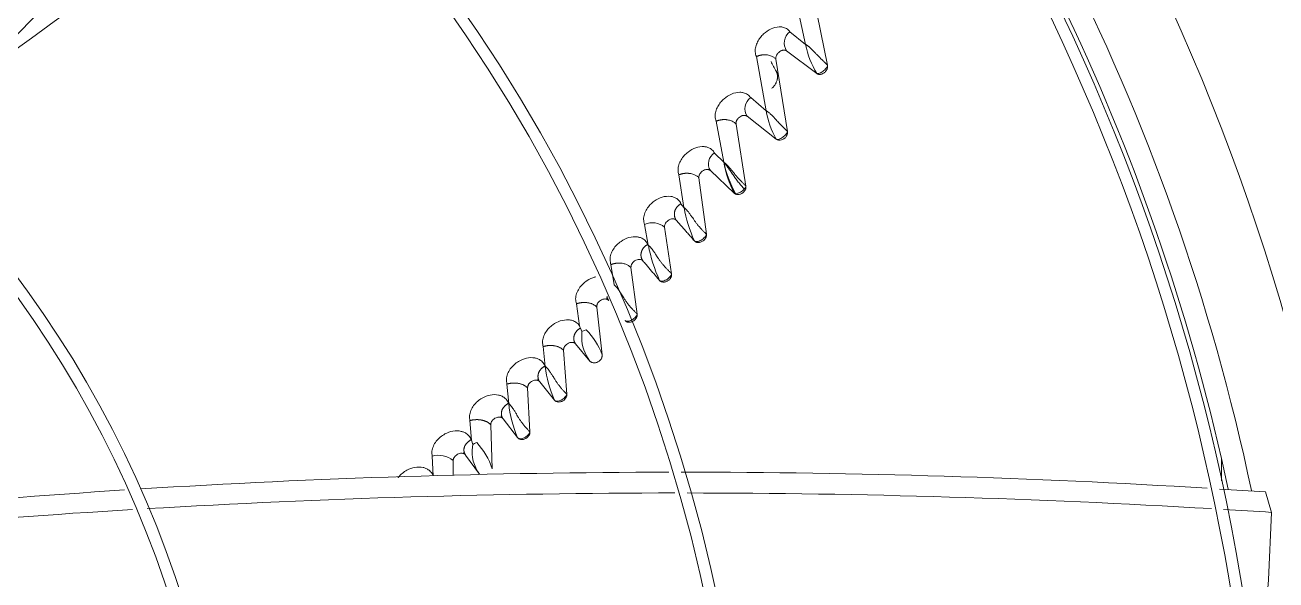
# Model space of a CAD drawing. Header units: millimetres. Extents: x 113490 to 142599, y -20467 to 115.
# Drawn here: x 123150.5 to 123416.3, y -10212.8 to -10094.8 of the extents above; entities that cross this region are included whole.
import ezdxf

# ---------------------------------------------------------------- set-up
doc = ezdxf.new("R2010")
doc.units = ezdxf.units.MM
doc.layers.add('DV3_0', color=7, linetype='Continuous')

msp = doc.modelspace()

# ---------------------------------------------------------------- linework, layer by layer
at = {"layer": 'DV3_0', "color": 7, "linetype": 'Continuous', "lineweight": 15}
for p, q in [((123124.94, -10120.95), (123277.66, -9966.08)), ((123313.68, -10086.76), (123316.32, -10098.95)), ((123317.69, -10087.13), (123320.98, -10103.37)), ((123316.32, -10098.95), (123312.96, -10096.25)), ((123318.68, -10105.1), (123312.29, -10100.32)), ((123305.86, -10101.51), (123307.93, -10113.02)), ((123310.02, -10102.05), (123312.46, -10117.45)), ((123307.93, -10113.02), (123304.65, -10110.24)), ((123310.08, -10119.05), (123303.89, -10114.2)), ((123297.34, -10115.26), (123298.92, -10123.99)), ((123301.54, -10115.85), (123303.63, -10129.04)), ((123298.92, -10123.99), (123296.98, -10122.01)), ((123289.41, -10126.64), (123290.48, -10133.6)), ((123293.65, -10127.28), (123295.24, -10139.27)), ((123301.16, -10130.55), (123296.1, -10125.76)), ((123290.48, -10133.6), (123289.82, -10132.79)), ((123282.12, -10137.18), (123282.9, -10141.63)), ((123286.34, -10137.79), (123287.84, -10147.68)), ((123282.9, -10141.63), (123282.76, -10141.44)), ((123274.97, -10145.72), (123275.65, -10150.06)), ((123279.22, -10146.37), (123280.53, -10156.23)), ((123267.63, -10154.07), (123268.3, -10158.75)), ((123271.94, -10154.75), (123273.09, -10164.89)), ((123268.79, -10159.97), (123268.46, -10159.22)), ((123268.74, -10161.21), (123268.79, -10159.97)), ((123268.79, -10159.97), (123269.24, -10159.75)), ((123269.24, -10159.75), (123269.71, -10159.58)), ((123260.55, -10163.16), (123261, -10167.35)), ((123264.89, -10163.92), (123265.57, -10173.27)), ((123270.5, -10166.23), (123267.46, -10162.59)), ((123261, -10167.35), (123260.95, -10167.28)), ((123252.85, -10171.12), (123253.23, -10175.25)), ((123257.25, -10171.93), (123257.74, -10181.28)), ((123262.96, -10174.54), (123259.84, -10170.65)), ((123253.23, -10175.25), (123253.2, -10175.21)), ((123245, -10178.88), (123245.3, -10183.01)), ((123249.43, -10179.75), (123249.73, -10189.1)), ((123255.1, -10182.49), (123252.05, -10178.53)), ((123245.3, -10183.01), (123245.27, -10182.97)), ((123245.64, -10183.94), (123245.3, -10183.01)), ((123245.56, -10184.44), (123245.64, -10183.94)), ((123245.64, -10183.94), (123245.99, -10183.75)), ((123245.99, -10183.75), (123246.26, -10183.62)), ((123246.26, -10183.62), (123246.44, -10183.55)), ((123236.98, -10186.44), (123237.21, -10190.61)), ((123241.43, -10187.38), (123241.46, -10190.48)), ((123247.05, -10190.26), (123244.08, -10186.21)), ((123404.73, -10191.66), (123404.73, -10187.08)), ((123415.3, -10198.38), (123414.05, -10194.05)), ((123414.65, -10212.75), (123415.3, -10198.38))]:
    msp.add_line(p, q, dxfattribs=at)
for centre, radius, start, end in [((122959.24, -10288.99), 551.5, 15.4775, 74.5225), ((122959.24, -10288.99), 453.5, 315.9918, 45.5613), ((122959.24, -10288.99), 456, 316.0129, 45.5635), ((122959.24, -10288.99), 477.5, 316.9802, 43.0198), ((122959.24, -10288.99), 457, 12.0648, 38.7918), ((122959.24, -10288.99), 343.5, 315.6512, 45.622), ((122959.24, -10288.99), 346, 316.5062, 45.3204), ((123668.25, -10800.46), 872.22, 121.56134, 127.88902), ((123314.79, -10098.63), 3.01, 127.446, 214.0679), ((123336.09, -10094.9), 20.18, 191.5575, 210.3468), ((122934.06, -10304.42), 425.8, 27.9832, 28.2987), ((123306.3, -10112.61), 2.88, 124.7166, 213.5116), ((123326.38, -10109.84), 18.72, 189.7816, 209.4698), ((122959.24, -10288.99), 233.5, 316.4663, 45.8392), ((122959.24, -10288.99), 236, 317.0271, 45.7088), ((123298.3, -10124.29), 2.64, 120.02, 213.6405), ((123323.08, -10119.4), 24.59, 190.7346, 206.9553), ((123326.86, -10117.33), 28.72, 193.3894, 207.6128), ((123318.96, -10128.62), 28.9, 189.9095, 204.6566), ((123283.76, -10140.76), 3.94, 48.9972, 114.5532), ((123315.79, -10135.27), 33.49, 190.9397, 204.3643), ((123275.09, -10152.78), 0.996, 164.4286, 200.7731), ((123262.67, -10160.95), 6.04, 16.651, 21.4082), ((123277.15, -10161.08), 8.41, 180.9081, 217.7819), ((123258.36, -10170.54), 15.77, 20.989, 44.0203), ((123287.09, -10164.11), 26.29, 187.0764, 203.3625), ((123260.33, -10170.09), 0.885, 161.2275, 200.8008), ((123278.82, -10172.51), 25.74, 186.1174, 202.8222), ((123252.5, -10177.97), 0.845, 159.536, 201.092), ((123244.48, -10185.66), 0.795, 157.3992, 201.2102), ((123253.06, -10185.62), 7.59, 171.042, 217.6939), ((123235.13, -10193.99), 15.39, 18.5208, 42.7185), ((123238.33, -10191.08), 4.83, 50.0895, 106.1879), ((123289.61, -12030.74), 1840.9, 90.07296, 93.56963), ((123289.61, -12030.74), 1840.9, 86.5108, 89.99128), ((123289.61, -12030.74), 1840.9, 93.67624, 96.85972), ((123289.61, -12030.74), 1840.9, 86.12402, 86.42814), ((123289.5, -12115.65), 1921.39, 90.02851, 93.37418), ((123289.5, -12115.65), 1921.39, 86.62723, 89.95007), ((123289.5, -12115.65), 1921.39, 93.4677, 96.48783), ((123289.5, -12115.65), 1921.39, 86.24591, 86.54956), ((123821.49, -10232.41), 407.31, 177.2335, 181.1915)]:
    msp.add_arc(centre, radius, start, end, dxfattribs=at)
at = {"layer": 'DV3_0', "color": 7, "linetype": 'Continuous', "lineweight": 20}
for centre, radius, start, end in [((122959.24, -10288.99), 461.75, 11.9044, 42.2304), ((123301.28, -10128.1), 2.55, 272.8508, 322.5113), ((123302.33, -10128.73), 1.35, 316.5606, 346.5087), ((123301.45, -10130.16), 0.49, 233.7476, 265.2283)]:
    msp.add_arc(centre, radius, start, end, dxfattribs=at)
at = {"layer": 'DV3_0', "color": 7, "linetype": 'Continuous', "lineweight": 15}
for points, knots in [([(123312.96, -10096.25), (123312.85, -10096.11), (123312.65, -10095.85), (123312.27, -10095.57), (123311.86, -10095.37), (123311.45, -10095.25), (123311.06, -10095.2), (123310.24, -10095.18), (123308.93, -10095.52), (123307.59, -10096.45), (123306.67, -10097.46), (123306.07, -10098.38), (123305.68, -10099.42), (123305.55, -10100.53), (123305.75, -10101.18), (123305.86, -10101.51)], [0, 0, 0, 0, 0.048624, 0.094156, 0.13685, 0.17668, 0.213406, 0.24691, 0.396876, 0.550422, 0.632436, 0.719781, 0.810754, 0.903952, 1, 1, 1, 1]), ([(123312.29, -10100.32), (123312.27, -10100.3), (123312.22, -10100.27), (123312.14, -10100.23), (123312.06, -10100.2), (123311.94, -10100.16), (123311.77, -10100.14), (123311.55, -10100.15), (123311.31, -10100.21), (123311, -10100.34), (123310.69, -10100.54), (123310.44, -10100.81), (123310.28, -10101.01), (123310.17, -10101.22), (123310.08, -10101.42), (123310.02, -10101.63), (123310, -10101.84), (123310.01, -10101.98), (123310.01, -10102.05)], [0, 0, 0, 0, 0.029381, 0.058602, 0.087885, 0.117452, 0.18253, 0.248896, 0.319951, 0.392261, 0.543681, 0.618373, 0.692652, 0.752848, 0.812262, 0.876397, 0.938375, 1, 1, 1, 1]), ([(123316.32, -10098.95), (123316.36, -10098.97), (123316.45, -10099.01), (123316.58, -10099.09), (123316.72, -10099.18), (123316.86, -10099.29), (123317.02, -10099.41), (123317.18, -10099.55), (123317.35, -10099.7), (123317.55, -10099.9), (123317.79, -10100.13), (123318.07, -10100.42), (123318.33, -10100.7), (123318.59, -10100.98), (123318.85, -10101.24), (123319.12, -10101.52), (123319.38, -10101.78), (123319.65, -10102.04), (123319.91, -10102.29), (123320.16, -10102.53), (123320.39, -10102.75), (123320.61, -10102.97), (123320.81, -10103.17), (123320.92, -10103.3), (123320.98, -10103.37)], [0, 0, 0, 0, 0.023498, 0.048897, 0.076254, 0.105618, 0.137034, 0.170541, 0.206177, 0.243975, 0.303434, 0.363525, 0.424255, 0.478728, 0.533775, 0.589597, 0.64577, 0.699948, 0.752412, 0.80346, 0.853406, 0.902578, 0.951321, 1, 1, 1, 1]), ([(123305.86, -10101.51), (123305.9, -10101.49), (123306, -10101.45), (123306.14, -10101.4), (123306.28, -10101.35), (123306.41, -10101.31), (123306.54, -10101.27), (123306.67, -10101.24), (123306.79, -10101.21), (123306.91, -10101.19), (123307.03, -10101.18), (123307.14, -10101.16), (123307.24, -10101.15), (123307.34, -10101.14), (123307.43, -10101.14), (123307.52, -10101.14), (123307.6, -10101.14), (123307.68, -10101.14), (123307.75, -10101.14), (123307.81, -10101.14), (123307.87, -10101.14), (123307.93, -10101.15), (123308.12, -10101.16), (123308.45, -10101.21), (123308.87, -10101.33), (123309.23, -10101.48), (123309.54, -10101.65), (123309.8, -10101.84), (123309.95, -10101.98), (123310.01, -10102.05)], [0, 0, 0, 0, 0.032244, 0.06322, 0.092989, 0.121598, 0.149081, 0.175465, 0.200767, 0.225002, 0.248177, 0.270297, 0.291365, 0.311381, 0.330344, 0.34825, 0.365097, 0.38088, 0.395595, 0.409237, 0.4218, 0.433281, 0.443674, 0.547844, 0.647183, 0.741916, 0.832156, 0.91808, 1, 1, 1, 1]), ([(123320.98, -10103.37), (123320.98, -10103.4), (123321, -10103.47), (123321.01, -10103.57), (123321.01, -10103.67), (123321, -10103.78), (123320.98, -10103.89), (123320.95, -10104.03), (123320.89, -10104.19), (123320.79, -10104.4), (123320.65, -10104.61), (123320.47, -10104.81), (123320.25, -10104.99), (123319.94, -10105.18), (123319.6, -10105.29), (123319.27, -10105.31), (123319.07, -10105.28), (123318.91, -10105.23), (123318.79, -10105.17), (123318.71, -10105.12), (123318.68, -10105.1)], [0, 0, 0, 0, 0.029941, 0.059776, 0.089719, 0.11998, 0.150766, 0.182271, 0.237743, 0.293712, 0.36616, 0.439193, 0.5137, 0.588322, 0.735295, 0.804201, 0.872533, 0.915894, 0.958168, 1, 1, 1, 1]), ([(123310.08, -10104.63), (123310.1, -10104.68), (123310.14, -10104.76), (123310.2, -10104.9), (123310.25, -10105.03), (123310.29, -10105.17), (123310.32, -10105.3), (123310.34, -10105.43), (123310.35, -10105.56), (123310.36, -10105.69), (123310.36, -10105.81), (123310.36, -10105.93), (123310.35, -10106.04), (123310.34, -10106.15), (123310.32, -10106.25), (123310.29, -10106.43), (123310.22, -10106.67), (123310.11, -10106.98), (123309.96, -10107.28), (123309.78, -10107.57), (123309.58, -10107.83), (123309.37, -10108.07), (123309.21, -10108.22), (123309.14, -10108.29)], [0, 0, 0, 0, 0.040689, 0.080596, 0.119529, 0.157341, 0.193932, 0.22923, 0.263193, 0.295792, 0.327014, 0.356851, 0.385297, 0.412348, 0.437993, 0.462221, 0.541843, 0.621089, 0.699698, 0.777369, 0.853621, 0.927915, 1, 1, 1, 1]), ([(123304.65, -10110.24), (123304.55, -10110.1), (123304.35, -10109.84), (123303.98, -10109.54), (123303.57, -10109.33), (123303.16, -10109.19), (123302.75, -10109.12), (123301.91, -10109.08), (123300.57, -10109.38), (123299.18, -10110.26), (123298.23, -10111.23), (123297.6, -10112.14), (123297.18, -10113.17), (123297.03, -10114.27), (123297.23, -10114.93), (123297.34, -10115.26)], [0, 0, 0, 0, 0.047879, 0.093131, 0.135924, 0.176323, 0.214246, 0.249573, 0.400331, 0.55084, 0.632619, 0.719752, 0.810618, 0.903787, 1, 1, 1, 1]), ([(123303.89, -10114.2), (123303.87, -10114.18), (123303.82, -10114.15), (123303.73, -10114.1), (123303.65, -10114.07), (123303.52, -10114.03), (123303.34, -10114), (123303.11, -10114.01), (123302.87, -10114.06), (123302.55, -10114.18), (123302.24, -10114.38), (123301.98, -10114.64), (123301.82, -10114.84), (123301.7, -10115.03), (123301.62, -10115.23), (123301.55, -10115.43), (123301.52, -10115.65), (123301.54, -10115.78), (123301.54, -10115.85)], [0, 0, 0, 0, 0.030729, 0.061465, 0.092461, 0.123966, 0.190052, 0.257414, 0.329029, 0.401758, 0.552091, 0.624447, 0.696235, 0.754669, 0.81231, 0.876246, 0.93817, 1, 1, 1, 1]), ([(123307.93, -10113.02), (123307.94, -10113.03), (123307.98, -10113.05), (123308.04, -10113.08), (123308.12, -10113.13), (123308.25, -10113.21), (123308.41, -10113.33), (123308.61, -10113.49), (123308.93, -10113.77), (123309.35, -10114.19), (123309.82, -10114.7), (123310.34, -10115.27), (123310.9, -10115.86), (123311.42, -10116.39), (123311.75, -10116.72), (123311.95, -10116.91), (123312.14, -10117.1), (123312.31, -10117.28), (123312.41, -10117.39), (123312.46, -10117.45)], [0, 0, 0, 0, 0.008246, 0.020454, 0.036664, 0.056913, 0.093951, 0.135263, 0.180965, 0.300632, 0.4172, 0.49772, 0.649549, 0.779717, 0.824321, 0.868366, 0.912135, 0.955916, 1, 1, 1, 1]), ([(123297.34, -10115.26), (123297.38, -10115.24), (123297.48, -10115.2), (123297.62, -10115.15), (123297.77, -10115.1), (123297.91, -10115.06), (123298.04, -10115.02), (123298.17, -10115), (123298.29, -10114.97), (123298.41, -10114.95), (123298.53, -10114.94), (123298.64, -10114.92), (123298.74, -10114.91), (123298.84, -10114.91), (123298.93, -10114.9), (123299.01, -10114.9), (123299.09, -10114.9), (123299.16, -10114.9), (123299.23, -10114.91), (123299.29, -10114.91), (123299.35, -10114.91), (123299.4, -10114.92), (123299.44, -10114.92), (123299.63, -10114.94), (123299.96, -10114.99), (123300.39, -10115.11), (123300.75, -10115.26), (123301.06, -10115.44), (123301.33, -10115.64), (123301.47, -10115.78), (123301.54, -10115.85)], [0, 0, 0, 0, 0.032464, 0.063613, 0.093501, 0.122168, 0.149645, 0.175954, 0.20111, 0.225125, 0.248005, 0.269755, 0.290377, 0.309869, 0.328231, 0.34546, 0.361553, 0.376506, 0.390315, 0.402975, 0.414482, 0.424831, 0.434019, 0.442041, 0.547052, 0.646947, 0.741997, 0.832361, 0.918252, 1, 1, 1, 1]), ([(123312.46, -10117.45), (123312.47, -10117.48), (123312.48, -10117.55), (123312.48, -10117.65), (123312.48, -10117.76), (123312.46, -10117.86), (123312.44, -10117.97), (123312.4, -10118.11), (123312.34, -10118.27), (123312.23, -10118.46), (123312.08, -10118.66), (123311.89, -10118.85), (123311.67, -10119.01), (123311.35, -10119.19), (123311, -10119.28), (123310.68, -10119.28), (123310.47, -10119.25), (123310.31, -10119.19), (123310.19, -10119.13), (123310.11, -10119.08), (123310.08, -10119.05)], [0, 0, 0, 0, 0.030327, 0.060484, 0.090695, 0.121183, 0.152165, 0.183847, 0.238646, 0.294034, 0.364857, 0.436394, 0.510055, 0.584088, 0.731546, 0.801326, 0.870591, 0.914573, 0.957501, 1, 1, 1, 1]), ([(123296.98, -10122.01), (123296.9, -10121.87), (123296.74, -10121.61), (123296.43, -10121.3), (123296.1, -10121.06), (123295.76, -10120.89), (123295.41, -10120.77), (123295.08, -10120.69), (123294.3, -10120.6), (123292.97, -10120.8), (123291.53, -10121.6), (123290.5, -10122.53), (123289.8, -10123.45), (123289.33, -10124.5), (123289.13, -10125.62), (123289.31, -10126.29), (123289.41, -10126.64)], [0, 0, 0, 0, 0.043276, 0.083851, 0.121848, 0.157353, 0.190322, 0.220681, 0.248337, 0.398285, 0.545073, 0.62947, 0.718481, 0.810504, 0.904076, 1, 1, 1, 1]), ([(123298.92, -10123.99), (123298.96, -10124.01), (123299.03, -10124.06), (123299.15, -10124.14), (123299.27, -10124.23), (123299.38, -10124.33), (123299.57, -10124.5), (123299.85, -10124.79), (123300.22, -10125.21), (123300.58, -10125.64), (123300.86, -10125.99), (123301.09, -10126.28), (123301.31, -10126.55), (123301.56, -10126.85), (123301.9, -10127.24), (123302.33, -10127.72), (123302.78, -10128.16), (123303.08, -10128.46), (123303.28, -10128.66), (123303.47, -10128.86), (123303.58, -10128.98), (123303.63, -10129.04)], [0, 0, 0, 0, 0.021136, 0.043034, 0.065722, 0.089226, 0.113567, 0.180819, 0.267102, 0.36032, 0.424226, 0.458297, 0.515829, 0.568667, 0.616874, 0.728058, 0.829043, 0.871408, 0.913772, 0.956511, 1, 1, 1, 1]), ([(123303.3, -10129.65), (123303.21, -10129.54), (123303, -10129.31), (123302.55, -10128.81), (123302.01, -10128.17), (123301.44, -10127.41), (123300.91, -10126.66), (123300.41, -10125.93), (123299.92, -10125.23), (123299.43, -10124.56), (123299.09, -10124.16), (123298.92, -10123.99)], [0, 0, 0, 0, 0.062498, 0.125002, 0.250008, 0.375015, 0.500022, 0.625028, 0.750035, 0.875042, 1, 1, 1, 1]), ([(123289.41, -10126.64), (123289.46, -10126.61), (123289.56, -10126.57), (123289.72, -10126.52), (123289.87, -10126.48), (123290.01, -10126.44), (123290.15, -10126.41), (123290.28, -10126.38), (123290.41, -10126.36), (123290.53, -10126.35), (123290.65, -10126.33), (123290.76, -10126.32), (123290.86, -10126.32), (123290.95, -10126.31), (123291.04, -10126.31), (123291.12, -10126.31), (123291.19, -10126.31), (123291.26, -10126.32), (123291.31, -10126.32), (123291.37, -10126.32), (123291.41, -10126.32), (123291.45, -10126.33), (123291.48, -10126.33), (123291.65, -10126.35), (123291.94, -10126.39), (123292.34, -10126.49), (123292.68, -10126.61), (123292.99, -10126.76), (123293.25, -10126.93), (123293.47, -10127.1), (123293.59, -10127.22), (123293.65, -10127.28)], [0, 0, 0, 0, 0.034013, 0.066516, 0.097557, 0.127175, 0.155397, 0.182242, 0.207725, 0.231853, 0.254633, 0.276066, 0.296153, 0.314893, 0.332284, 0.348322, 0.363003, 0.376325, 0.388281, 0.398868, 0.408082, 0.415918, 0.422372, 0.427442, 0.521233, 0.61073, 0.696164, 0.77766, 0.855341, 0.929378, 1, 1, 1, 1]), ([(123296.1, -10125.76), (123296.08, -10125.73), (123296.03, -10125.69), (123295.95, -10125.64), (123295.87, -10125.6), (123295.74, -10125.55), (123295.57, -10125.51), (123295.34, -10125.5), (123295.1, -10125.53), (123294.76, -10125.63), (123294.36, -10125.86), (123293.99, -10126.22), (123293.79, -10126.56), (123293.7, -10126.8), (123293.66, -10126.97), (123293.64, -10127.13), (123293.65, -10127.23), (123293.65, -10127.28)], [0, 0, 0, 0, 0.030568, 0.061113, 0.091892, 0.123156, 0.188638, 0.255339, 0.326154, 0.398049, 0.546641, 0.690305, 0.807603, 0.857297, 0.906323, 0.95344, 1, 1, 1, 1]), ([(123303.63, -10129.04), (123303.64, -10129.07), (123303.65, -10129.12), (123303.65, -10129.2), (123303.65, -10129.28), (123303.64, -10129.39), (123303.62, -10129.54), (123303.56, -10129.71), (123303.48, -10129.89), (123303.31, -10130.16), (123303.07, -10130.42), (123302.76, -10130.62), (123302.51, -10130.74), (123302.24, -10130.82), (123301.98, -10130.85), (123301.74, -10130.83), (123301.54, -10130.78), (123301.38, -10130.71), (123301.26, -10130.64), (123301.19, -10130.58), (123301.16, -10130.55)], [0, 0, 0, 0, 0.023243, 0.046646, 0.070325, 0.094393, 0.141984, 0.190048, 0.245114, 0.300885, 0.441931, 0.51503, 0.588687, 0.662721, 0.735694, 0.804836, 0.873484, 0.916387, 0.958352, 1, 1, 1, 1]), ([(123289.82, -10132.79), (123289.75, -10132.64), (123289.6, -10132.34), (123289.29, -10131.98), (123288.96, -10131.71), (123288.61, -10131.51), (123288.28, -10131.37), (123287.96, -10131.28), (123287.18, -10131.14), (123285.84, -10131.28), (123284.33, -10132.05), (123283.26, -10132.97), (123282.52, -10133.91), (123282.02, -10134.98), (123281.82, -10136.14), (123282.02, -10136.83), (123282.12, -10137.18)], [0, 0, 0, 0, 0.045903, 0.088222, 0.127121, 0.162682, 0.194844, 0.223516, 0.248586, 0.398406, 0.542873, 0.627775, 0.717223, 0.809644, 0.90359, 1, 1, 1, 1]), ([(123289.82, -10132.79), (123289.78, -10132.82), (123289.7, -10132.87), (123289.57, -10132.95), (123289.46, -10133.04), (123289.35, -10133.13), (123289.24, -10133.23), (123289.14, -10133.33), (123289.05, -10133.43), (123288.96, -10133.54), (123288.88, -10133.65), (123288.8, -10133.77), (123288.73, -10133.89), (123288.67, -10134.01), (123288.61, -10134.13), (123288.56, -10134.25), (123288.52, -10134.38), (123288.49, -10134.51), (123288.46, -10134.63), (123288.44, -10134.76), (123288.43, -10134.89), (123288.43, -10135.02), (123288.43, -10135.14), (123288.44, -10135.27), (123288.46, -10135.39), (123288.48, -10135.52), (123288.52, -10135.64), (123288.56, -10135.76), (123288.6, -10135.88), (123288.65, -10135.99), (123288.71, -10136.11), (123288.78, -10136.22), (123288.83, -10136.29), (123288.86, -10136.32)], [0, 0, 0, 0, 0.030257, 0.060484, 0.09073, 0.121035, 0.151434, 0.181953, 0.212616, 0.243438, 0.274433, 0.30561, 0.336978, 0.36854, 0.400301, 0.432265, 0.464435, 0.496814, 0.529403, 0.562193, 0.595176, 0.628335, 0.661657, 0.695123, 0.728715, 0.762415, 0.796204, 0.830066, 0.863984, 0.897946, 0.93194, 0.965959, 1, 1, 1, 1]), ([(123290.48, -10133.6), (123290.52, -10133.63), (123290.6, -10133.69), (123290.72, -10133.79), (123290.84, -10133.9), (123290.96, -10134.02), (123291.16, -10134.23), (123291.44, -10134.57), (123291.8, -10135.07), (123292.15, -10135.57), (123292.43, -10135.97), (123292.7, -10136.37), (123292.99, -10136.77), (123293.31, -10137.19), (123293.59, -10137.52), (123293.82, -10137.79), (123294.04, -10138.03), (123294.27, -10138.27), (123294.48, -10138.49), (123294.69, -10138.7), (123294.89, -10138.9), (123295.08, -10139.09), (123295.18, -10139.21), (123295.24, -10139.27)], [0, 0, 0, 0, 0.02193, 0.044623, 0.068109, 0.092415, 0.117564, 0.1874, 0.278761, 0.36922, 0.434707, 0.474881, 0.55813, 0.630924, 0.676359, 0.719959, 0.762001, 0.802791, 0.842656, 0.881945, 0.921019, 0.960246, 1, 1, 1, 1]), ([(123288.86, -10136.32), (123288.81, -10136.28), (123288.72, -10136.18), (123288.48, -10136.05), (123288.1, -10135.98), (123287.58, -10136.07), (123287.08, -10136.33), (123286.69, -10136.7), (123286.45, -10137.09), (123286.35, -10137.4), (123286.33, -10137.63), (123286.34, -10137.74), (123286.34, -10137.79)], [0, 0, 0, 0, 0.06134, 0.123453, 0.255164, 0.397247, 0.545621, 0.688819, 0.805782, 0.90458, 0.952528, 1, 1, 1, 1]), ([(123292.69, -10140.68), (123292.48, -10140.44), (123292.06, -10139.96), (123291.42, -10139.24), (123290.79, -10138.52), (123290.15, -10137.79), (123289.5, -10137.06), (123289.07, -10136.57), (123288.86, -10136.32)], [0, 0, 0, 0, 0.162615, 0.326841, 0.492682, 0.660148, 0.82925, 1, 1, 1, 1]), ([(123282.76, -10141.44), (123282.68, -10141.29), (123282.54, -10140.99), (123282.24, -10140.63), (123281.91, -10140.35), (123281.57, -10140.14), (123281.23, -10139.99), (123280.91, -10139.9), (123280.14, -10139.75), (123278.79, -10139.86), (123277.28, -10140.6), (123276.18, -10141.51), (123275.42, -10142.45), (123274.91, -10143.52), (123274.69, -10144.68), (123274.87, -10145.37), (123274.97, -10145.72)], [0, 0, 0, 0, 0.045816, 0.088117, 0.127063, 0.162735, 0.195085, 0.224033, 0.249478, 0.398687, 0.541879, 0.628145, 0.718265, 0.810778, 0.904381, 1, 1, 1, 1]), ([(123295.24, -10139.27), (123295.24, -10139.3), (123295.25, -10139.35), (123295.25, -10139.44), (123295.25, -10139.52), (123295.24, -10139.63), (123295.21, -10139.78), (123295.14, -10139.96), (123295.05, -10140.14), (123294.87, -10140.41), (123294.6, -10140.66), (123294.28, -10140.85), (123294.02, -10140.96), (123293.75, -10141.02), (123293.49, -10141.04), (123293.24, -10141.01), (123293.05, -10140.94), (123292.9, -10140.86), (123292.78, -10140.78), (123292.72, -10140.72), (123292.69, -10140.68)], [0, 0, 0, 0, 0.023263, 0.046619, 0.070185, 0.09408, 0.142394, 0.191175, 0.246921, 0.303417, 0.444844, 0.517438, 0.590593, 0.664065, 0.736419, 0.804903, 0.872906, 0.916114, 0.958259, 1, 1, 1, 1]), ([(123295.24, -10139.27), (123295.21, -10139.45), (123295.08, -10139.68), (123294.68, -10140.12), (123294.41, -10140.35), (123293.83, -10140.68), (123293.53, -10140.79), (123293.01, -10140.86), (123292.81, -10140.81), (123292.69, -10140.68)], [0, 0, 0, 0, 0.25, 0.25, 0.5, 0.5, 0.75, 0.75, 1, 1, 1, 1]), ([(123282.76, -10141.44), (123282.72, -10141.47), (123282.63, -10141.52), (123282.51, -10141.6), (123282.39, -10141.68), (123282.28, -10141.77), (123282.17, -10141.87), (123282.07, -10141.97), (123281.97, -10142.07), (123281.88, -10142.18), (123281.8, -10142.29), (123281.72, -10142.41), (123281.65, -10142.52), (123281.59, -10142.64), (123281.53, -10142.76), (123281.48, -10142.89), (123281.44, -10143.01), (123281.4, -10143.14), (123281.38, -10143.26), (123281.36, -10143.39), (123281.34, -10143.52), (123281.34, -10143.64), (123281.34, -10143.77), (123281.35, -10143.89), (123281.37, -10144.02), (123281.39, -10144.14), (123281.42, -10144.26), (123281.46, -10144.38), (123281.5, -10144.5), (123281.56, -10144.61), (123281.62, -10144.72), (123281.68, -10144.83), (123281.73, -10144.9), (123281.76, -10144.93)], [0, 0, 0, 0, 0.030425, 0.060815, 0.091218, 0.121674, 0.152215, 0.182869, 0.213655, 0.244591, 0.275687, 0.306954, 0.338398, 0.370022, 0.401831, 0.433828, 0.466015, 0.498396, 0.530972, 0.563735, 0.596674, 0.629777, 0.663028, 0.696409, 0.729903, 0.763492, 0.797158, 0.830885, 0.864657, 0.898463, 0.932293, 0.966139, 1, 1, 1, 1]), ([(123282.9, -10141.63), (123282.95, -10141.66), (123283.03, -10141.73), (123283.16, -10141.84), (123283.28, -10141.96), (123283.41, -10142.1), (123283.6, -10142.32), (123283.9, -10142.7), (123284.26, -10143.24), (123284.62, -10143.78), (123284.91, -10144.22), (123285.19, -10144.65), (123285.5, -10145.09), (123285.83, -10145.53), (123286.12, -10145.87), (123286.35, -10146.14), (123286.59, -10146.4), (123286.82, -10146.64), (123287.05, -10146.87), (123287.27, -10147.09), (123287.48, -10147.29), (123287.67, -10147.49), (123287.78, -10147.62), (123287.84, -10147.68)], [0, 0, 0, 0, 0.022275, 0.045317, 0.069159, 0.093827, 0.119347, 0.190503, 0.284339, 0.374913, 0.441612, 0.484176, 0.567352, 0.639937, 0.684392, 0.726937, 0.767875, 0.807537, 0.846286, 0.884506, 0.922594, 0.960956, 1, 1, 1, 1]), ([(123274.97, -10145.72), (123275.02, -10145.7), (123275.12, -10145.66), (123275.28, -10145.61), (123275.43, -10145.57), (123275.58, -10145.53), (123275.72, -10145.5), (123275.86, -10145.47), (123275.99, -10145.45), (123276.11, -10145.44), (123276.23, -10145.42), (123276.34, -10145.42), (123276.44, -10145.41), (123276.54, -10145.41), (123276.62, -10145.4), (123276.71, -10145.4), (123276.78, -10145.41), (123276.85, -10145.41), (123276.91, -10145.41), (123276.96, -10145.41), (123277.01, -10145.42), (123277.05, -10145.42), (123277.08, -10145.42), (123277.1, -10145.43), (123277.27, -10145.44), (123277.55, -10145.49), (123277.94, -10145.58), (123278.28, -10145.71), (123278.57, -10145.85), (123278.83, -10146.02), (123279.04, -10146.19), (123279.16, -10146.31), (123279.22, -10146.37)], [0, 0, 0, 0, 0.034382, 0.067257, 0.09867, 0.128653, 0.157228, 0.184415, 0.210227, 0.234673, 0.257758, 0.279488, 0.299864, 0.318888, 0.336558, 0.352873, 0.367831, 0.38143, 0.393667, 0.404538, 0.41404, 0.42217, 0.428926, 0.434304, 0.438302, 0.530373, 0.618142, 0.701875, 0.781741, 0.85791, 0.930582, 1, 1, 1, 1]), ([(123281.76, -10144.93), (123281.71, -10144.89), (123281.62, -10144.79), (123281.38, -10144.66), (123281, -10144.58), (123280.49, -10144.66), (123279.99, -10144.91), (123279.59, -10145.27), (123279.34, -10145.67), (123279.24, -10145.98), (123279.21, -10146.2), (123279.22, -10146.31), (123279.22, -10146.37)], [0, 0, 0, 0, 0.061421, 0.123667, 0.255432, 0.397199, 0.544968, 0.687719, 0.804815, 0.904048, 0.952278, 1, 1, 1, 1]), ([(123285.28, -10149.09), (123285.09, -10148.86), (123284.7, -10148.4), (123284.11, -10147.72), (123283.53, -10147.02), (123282.94, -10146.33), (123282.35, -10145.63), (123281.96, -10145.17), (123281.76, -10144.93)], [0, 0, 0, 0, 0.163033, 0.327514, 0.493444, 0.66083, 0.829679, 1, 1, 1, 1]), ([(123271.65, -10148.34), (123271.62, -10148.35), (123271.01, -10148.51), (123270.05, -10148.95), (123268.93, -10149.85), (123268.15, -10150.78), (123267.61, -10151.86), (123267.37, -10153.01), (123267.54, -10153.71), (123267.63, -10154.07)], [0.3922784, 0.3922784, 0.3922784, 0.3922784, 0.3989376, 0.5409153, 0.6281958, 0.718865, 0.8114508, 0.9049035, 1, 1, 1, 1]), ([(123287.84, -10147.68), (123287.84, -10147.71), (123287.85, -10147.76), (123287.86, -10147.84), (123287.85, -10147.93), (123287.84, -10148.05), (123287.81, -10148.2), (123287.75, -10148.38), (123287.65, -10148.56), (123287.47, -10148.83), (123287.2, -10149.08), (123286.88, -10149.28), (123286.62, -10149.38), (123286.35, -10149.44), (123286.08, -10149.46), (123285.83, -10149.42), (123285.64, -10149.36), (123285.49, -10149.28), (123285.37, -10149.19), (123285.31, -10149.12), (123285.28, -10149.09)], [0, 0, 0, 0, 0.023849, 0.04779, 0.071955, 0.096472, 0.145038, 0.194053, 0.249314, 0.305365, 0.445367, 0.517672, 0.590601, 0.663955, 0.736204, 0.80467, 0.872684, 0.915931, 0.958145, 1, 1, 1, 1]), ([(123287.84, -10147.68), (123287.82, -10147.86), (123287.69, -10148.09), (123287.29, -10148.55), (123287.02, -10148.77), (123286.44, -10149.11), (123286.13, -10149.22), (123285.61, -10149.28), (123285.4, -10149.22), (123285.28, -10149.09)], [0, 0, 0, 0, 0.25, 0.25, 0.5, 0.5, 0.75, 0.75, 1, 1, 1, 1]), ([(123275.65, -10150.06), (123275.69, -10150.1), (123275.78, -10150.17), (123275.9, -10150.28), (123276.03, -10150.41), (123276.15, -10150.55), (123276.35, -10150.78), (123276.64, -10151.18), (123277, -10151.73), (123277.35, -10152.28), (123277.64, -10152.73), (123277.91, -10153.17), (123278.22, -10153.62), (123278.55, -10154.06), (123278.83, -10154.41), (123279.06, -10154.69), (123279.29, -10154.95), (123279.52, -10155.19), (123279.75, -10155.42), (123279.97, -10155.64), (123280.17, -10155.85), (123280.36, -10156.04), (123280.47, -10156.16), (123280.53, -10156.23)], [0, 0, 0, 0, 0.022497, 0.045774, 0.069863, 0.094794, 0.12059, 0.192426, 0.287536, 0.377894, 0.444911, 0.488356, 0.571521, 0.643997, 0.688181, 0.730404, 0.770967, 0.810203, 0.848479, 0.886185, 0.923729, 0.961527, 1, 1, 1, 1]), ([(123267.63, -10154.07), (123267.68, -10154.05), (123267.79, -10154.01), (123267.95, -10153.96), (123268.1, -10153.92), (123268.25, -10153.88), (123268.4, -10153.85), (123268.54, -10153.83), (123268.67, -10153.81), (123268.79, -10153.8), (123268.91, -10153.78), (123269.02, -10153.78), (123269.12, -10153.77), (123269.22, -10153.77), (123269.3, -10153.77), (123269.39, -10153.77), (123269.46, -10153.77), (123269.53, -10153.77), (123269.59, -10153.78), (123269.64, -10153.78), (123269.68, -10153.79), (123269.72, -10153.79), (123269.75, -10153.79), (123269.78, -10153.8), (123269.79, -10153.8), (123269.91, -10153.81), (123270.12, -10153.84), (123270.41, -10153.9), (123270.67, -10153.97), (123270.91, -10154.06), (123271.13, -10154.16), (123271.33, -10154.27), (123271.51, -10154.38), (123271.67, -10154.5), (123271.81, -10154.63), (123271.9, -10154.71), (123271.94, -10154.75)], [0, 0, 0, 0, 0.034452, 0.067384, 0.098837, 0.12884, 0.157416, 0.18458, 0.210346, 0.234722, 0.257714, 0.279327, 0.299562, 0.318421, 0.335903, 0.352008, 0.366734, 0.380078, 0.392038, 0.402612, 0.411796, 0.419587, 0.425984, 0.430984, 0.434584, 0.436784, 0.502175, 0.565322, 0.626349, 0.685335, 0.742342, 0.797432, 0.850666, 0.902117, 0.951866, 1, 1, 1, 1]), ([(123274.49, -10153.36), (123274.48, -10153.34), (123274.44, -10153.3), (123274.38, -10153.25), (123274.32, -10153.2), (123274.25, -10153.16), (123274.14, -10153.1), (123273.98, -10153.05), (123273.75, -10153.02), (123273.5, -10153.03), (123273.15, -10153.1), (123272.73, -10153.31), (123272.38, -10153.61), (123272.18, -10153.88), (123272.07, -10154.06), (123272, -10154.25), (123271.95, -10154.42), (123271.93, -10154.59), (123271.94, -10154.7), (123271.94, -10154.75)], [0, 0, 0, 0, 0.024678, 0.049276, 0.073933, 0.098788, 0.123975, 0.189522, 0.256186, 0.326612, 0.39802, 0.544943, 0.686929, 0.745909, 0.804137, 0.854279, 0.903786, 0.952122, 1, 1, 1, 1]), ([(123274.11, -10152.47), (123274.12, -10152.51), (123274.13, -10152.58), (123274.16, -10152.7), (123274.2, -10152.81), (123274.24, -10152.93), (123274.29, -10153.04), (123274.35, -10153.15), (123274.42, -10153.26), (123274.47, -10153.33), (123274.49, -10153.36)], [0.7367221, 0.7367221, 0.7367221, 0.7367221, 0.7643288, 0.7978965, 0.8315165, 0.8651746, 0.8988591, 0.9325612, 0.9662753, 1, 1, 1, 1]), ([(123280.53, -10156.23), (123280.53, -10156.25), (123280.54, -10156.31), (123280.54, -10156.39), (123280.54, -10156.48), (123280.52, -10156.6), (123280.49, -10156.75), (123280.42, -10156.93), (123280.33, -10157.11), (123280.14, -10157.38), (123279.87, -10157.62), (123279.54, -10157.81), (123279.28, -10157.91), (123279.01, -10157.97), (123278.74, -10157.98), (123278.5, -10157.94), (123278.3, -10157.87), (123278.15, -10157.79), (123278.04, -10157.7), (123277.98, -10157.63), (123277.95, -10157.6)], [0, 0, 0, 0, 0.023897, 0.047874, 0.072064, 0.096593, 0.145534, 0.194892, 0.25028, 0.306447, 0.445924, 0.517891, 0.590493, 0.663638, 0.735728, 0.804216, 0.872309, 0.915692, 0.95803, 1, 1, 1, 1]), ([(123280.53, -10156.23), (123280.5, -10156.41), (123280.37, -10156.64), (123279.97, -10157.1), (123279.69, -10157.33), (123279.11, -10157.65), (123278.8, -10157.76), (123278.28, -10157.8), (123278.07, -10157.74), (123277.95, -10157.6)], [0, 0, 0, 0, 0.25, 0.25, 0.5, 0.5, 0.75, 0.75, 1, 1, 1, 1]), ([(123268.3, -10158.75), (123268.19, -10158.61), (123267.99, -10158.34), (123267.61, -10158.02), (123267.21, -10157.78), (123266.78, -10157.61), (123266.36, -10157.51), (123265.52, -10157.41), (123264.19, -10157.6), (123262.76, -10158.34), (123261.73, -10159.23), (123261.04, -10160.11), (123260.56, -10161.11), (123260.34, -10162.18), (123260.48, -10162.83), (123260.55, -10163.16)], [0, 0, 0, 0, 0.049007, 0.095446, 0.139468, 0.181114, 0.22038, 0.257178, 0.405723, 0.54922, 0.63594, 0.72517, 0.815746, 0.907169, 1, 1, 1, 1]), ([(123268.46, -10159.22), (123268.42, -10159.24), (123268.33, -10159.29), (123268.22, -10159.37), (123268.1, -10159.46), (123267.99, -10159.54), (123267.89, -10159.64), (123267.79, -10159.73), (123267.69, -10159.83), (123267.61, -10159.94), (123267.53, -10160.05), (123267.45, -10160.16), (123267.38, -10160.27), (123267.32, -10160.38), (123267.26, -10160.5), (123267.21, -10160.62), (123267.17, -10160.74), (123267.13, -10160.86), (123267.1, -10160.98), (123267.08, -10161.1), (123267.07, -10161.22), (123267.06, -10161.34), (123267.06, -10161.47), (123267.07, -10161.59), (123267.08, -10161.71), (123267.11, -10161.82), (123267.13, -10161.94), (123267.17, -10162.06), (123267.21, -10162.17), (123267.26, -10162.28), (123267.32, -10162.38), (123267.38, -10162.49), (123267.43, -10162.56), (123267.46, -10162.59)], [0, 0, 0, 0, 0.030377, 0.060748, 0.091153, 0.121627, 0.152197, 0.182886, 0.213712, 0.244687, 0.275822, 0.307124, 0.338597, 0.370244, 0.402069, 0.434073, 0.466259, 0.49863, 0.531186, 0.563923, 0.596832, 0.6299, 0.663115, 0.69646, 0.729919, 0.763477, 0.797117, 0.830824, 0.864585, 0.89839, 0.93223, 0.9661, 1, 1, 1, 1]), ([(123260.55, -10163.16), (123260.6, -10163.14), (123260.71, -10163.11), (123260.88, -10163.06), (123261.04, -10163.03), (123261.2, -10163), (123261.35, -10162.97), (123261.49, -10162.95), (123261.62, -10162.94), (123261.75, -10162.92), (123261.87, -10162.92), (123261.99, -10162.91), (123262.09, -10162.91), (123262.19, -10162.91), (123262.28, -10162.91), (123262.37, -10162.92), (123262.44, -10162.92), (123262.51, -10162.93), (123262.57, -10162.93), (123262.63, -10162.94), (123262.67, -10162.94), (123262.71, -10162.95), (123262.74, -10162.95), (123262.77, -10162.96), (123262.79, -10162.96), (123262.9, -10162.97), (123263.1, -10163.01), (123263.38, -10163.07), (123263.64, -10163.15), (123263.88, -10163.24), (123264.1, -10163.34), (123264.29, -10163.45), (123264.47, -10163.56), (123264.63, -10163.68), (123264.77, -10163.8), (123264.85, -10163.88), (123264.89, -10163.92)], [0, 0, 0, 0, 0.035479, 0.069398, 0.101793, 0.132694, 0.162122, 0.190094, 0.21662, 0.241709, 0.265367, 0.287598, 0.308404, 0.327787, 0.345745, 0.36228, 0.377388, 0.391068, 0.403318, 0.414135, 0.423517, 0.431461, 0.437964, 0.443025, 0.446641, 0.448812, 0.512732, 0.574463, 0.634121, 0.691792, 0.747544, 0.801444, 0.853561, 0.903971, 0.952755, 1, 1, 1, 1]), ([(123267.46, -10162.59), (123267.43, -10162.56), (123267.39, -10162.52), (123267.32, -10162.45), (123267.23, -10162.4), (123267.11, -10162.33), (123266.94, -10162.27), (123266.71, -10162.24), (123266.47, -10162.25), (123266.12, -10162.32), (123265.71, -10162.51), (123265.36, -10162.81), (123265.15, -10163.06), (123265.05, -10163.24), (123264.97, -10163.42), (123264.92, -10163.59), (123264.89, -10163.76), (123264.89, -10163.87), (123264.89, -10163.92)], [0, 0, 0, 0, 0.031145, 0.062218, 0.093482, 0.125195, 0.191206, 0.258243, 0.328679, 0.399965, 0.545868, 0.68677, 0.745639, 0.803769, 0.854012, 0.903665, 0.952, 1, 1, 1, 1]), ([(123260.95, -10167.28), (123260.88, -10167.12), (123260.73, -10166.82), (123260.43, -10166.44), (123260.1, -10166.14), (123259.76, -10165.91), (123259.43, -10165.75), (123259.11, -10165.64), (123258.35, -10165.45), (123257.03, -10165.49), (123255.49, -10166.13), (123254.34, -10166.98), (123253.53, -10167.89), (123252.95, -10168.94), (123252.67, -10170.07), (123252.79, -10170.77), (123252.85, -10171.12)], [0, 0, 0, 0, 0.047036, 0.090401, 0.130202, 0.166503, 0.199277, 0.228461, 0.253972, 0.401518, 0.541059, 0.630182, 0.721571, 0.813945, 0.906561, 1, 1, 1, 1]), ([(123260.95, -10167.28), (123260.91, -10167.31), (123260.82, -10167.35), (123260.7, -10167.43), (123260.58, -10167.51), (123260.46, -10167.6), (123260.35, -10167.69), (123260.24, -10167.78), (123260.14, -10167.88), (123260.05, -10167.99), (123259.96, -10168.09), (123259.88, -10168.2), (123259.81, -10168.32), (123259.74, -10168.43), (123259.68, -10168.55), (123259.62, -10168.67), (123259.58, -10168.79), (123259.54, -10168.91), (123259.5, -10169.03), (123259.48, -10169.15), (123259.46, -10169.28), (123259.45, -10169.4), (123259.45, -10169.52), (123259.46, -10169.64), (123259.47, -10169.76), (123259.49, -10169.88), (123259.52, -10170), (123259.55, -10170.11), (123259.59, -10170.23), (123259.64, -10170.34), (123259.7, -10170.45), (123259.77, -10170.55), (123259.81, -10170.62), (123259.84, -10170.65)], [0, 0, 0, 0, 0.03062, 0.061208, 0.091809, 0.122459, 0.153186, 0.184014, 0.214963, 0.246044, 0.277269, 0.308645, 0.340177, 0.371867, 0.403719, 0.435736, 0.46792, 0.500276, 0.532804, 0.565501, 0.598358, 0.631363, 0.664502, 0.69776, 0.73112, 0.764565, 0.798081, 0.831652, 0.865266, 0.898913, 0.932586, 0.966281, 1, 1, 1, 1]), ([(123261, -10167.35), (123261.04, -10167.38), (123261.12, -10167.45), (123261.24, -10167.56), (123261.36, -10167.68), (123261.47, -10167.81), (123261.66, -10168.03), (123261.94, -10168.4), (123262.28, -10168.93), (123262.62, -10169.46), (123262.89, -10169.89), (123263.15, -10170.31), (123263.43, -10170.74), (123263.74, -10171.18), (123264, -10171.52), (123264.22, -10171.79), (123264.43, -10172.05), (123264.65, -10172.29), (123264.85, -10172.51), (123265.05, -10172.72), (123265.24, -10172.92), (123265.42, -10173.1), (123265.52, -10173.21), (123265.57, -10173.27)], [0, 0, 0, 0, 0.022443, 0.045639, 0.06962, 0.094413, 0.12004, 0.191521, 0.285248, 0.377064, 0.444002, 0.485838, 0.570203, 0.643535, 0.688385, 0.731167, 0.772156, 0.811664, 0.850038, 0.887652, 0.924906, 0.962214, 1, 1, 1, 1]), ([(123273.09, -10164.89), (123273.09, -10164.92), (123273.1, -10164.99), (123273.1, -10165.08), (123273.09, -10165.18), (123273.07, -10165.29), (123273.03, -10165.44), (123272.93, -10165.68), (123272.77, -10165.93), (123272.54, -10166.16), (123272.32, -10166.33), (123272.07, -10166.46), (123271.81, -10166.56), (123271.54, -10166.61), (123271.29, -10166.61), (123271.04, -10166.57), (123270.85, -10166.5), (123270.7, -10166.42), (123270.59, -10166.34), (123270.53, -10166.27), (123270.5, -10166.23)], [0, 0, 0, 0, 0.028178, 0.055352, 0.08164, 0.107171, 0.153927, 0.201767, 0.313928, 0.380235, 0.452708, 0.523632, 0.595246, 0.666832, 0.737628, 0.806405, 0.87473, 0.917481, 0.959025, 1, 1, 1, 1]), ([(123252.85, -10171.12), (123252.91, -10171.1), (123253.01, -10171.07), (123253.18, -10171.03), (123253.33, -10171), (123253.48, -10170.97), (123253.63, -10170.95), (123253.77, -10170.93), (123253.9, -10170.91), (123254.03, -10170.9), (123254.15, -10170.9), (123254.27, -10170.89), (123254.37, -10170.89), (123254.47, -10170.89), (123254.57, -10170.89), (123254.65, -10170.9), (123254.73, -10170.9), (123254.8, -10170.91), (123254.87, -10170.91), (123254.93, -10170.92), (123254.98, -10170.93), (123255.03, -10170.93), (123255.07, -10170.94), (123255.1, -10170.94), (123255.13, -10170.95), (123255.15, -10170.95), (123255.16, -10170.95), (123255.25, -10170.97), (123255.42, -10171), (123255.66, -10171.05), (123255.88, -10171.12), (123256.09, -10171.19), (123256.28, -10171.27), (123256.46, -10171.35), (123256.62, -10171.44), (123256.77, -10171.53), (123256.91, -10171.63), (123257.03, -10171.73), (123257.14, -10171.83), (123257.21, -10171.9), (123257.25, -10171.93)], [0, 0, 0, 0, 0.033907, 0.066422, 0.097575, 0.127386, 0.155873, 0.183049, 0.208925, 0.233507, 0.256801, 0.278813, 0.299544, 0.318996, 0.337171, 0.354069, 0.369688, 0.384029, 0.39709, 0.408869, 0.419364, 0.428572, 0.436492, 0.443121, 0.448458, 0.4525, 0.455247, 0.456697, 0.509325, 0.560446, 0.61013, 0.658427, 0.705382, 0.751036, 0.795428, 0.8386, 0.880596, 0.921463, 0.961247, 1, 1, 1, 1]), ([(123259.84, -10170.65), (123259.82, -10170.63), (123259.78, -10170.58), (123259.7, -10170.51), (123259.62, -10170.46), (123259.5, -10170.39), (123259.33, -10170.33), (123259.1, -10170.29), (123258.86, -10170.29), (123258.51, -10170.36), (123258.09, -10170.54), (123257.74, -10170.82), (123257.53, -10171.08), (123257.42, -10171.25), (123257.33, -10171.43), (123257.28, -10171.6), (123257.25, -10171.77), (123257.25, -10171.88), (123257.25, -10171.93)], [0, 0, 0, 0, 0.031241, 0.062418, 0.093791, 0.125616, 0.19178, 0.258934, 0.329339, 0.400547, 0.545932, 0.686248, 0.74507, 0.803167, 0.853519, 0.903304, 0.951794, 1, 1, 1, 1]), ([(123253.2, -10175.21), (123253.13, -10175.04), (123252.98, -10174.73), (123252.68, -10174.33), (123252.35, -10174.03), (123252.01, -10173.8), (123251.68, -10173.64), (123251.37, -10173.52), (123250.62, -10173.32), (123249.31, -10173.33), (123247.75, -10173.94), (123246.58, -10174.76), (123245.74, -10175.66), (123245.15, -10176.7), (123244.84, -10177.83), (123244.94, -10178.53), (123245, -10178.88)], [0, 0, 0, 0, 0.048342, 0.092635, 0.132982, 0.169436, 0.201959, 0.230483, 0.25492, 0.402152, 0.540605, 0.6308, 0.722713, 0.815102, 0.90736, 1, 1, 1, 1]), ([(123253.2, -10175.21), (123253.16, -10175.23), (123253.07, -10175.28), (123252.94, -10175.35), (123252.82, -10175.43), (123252.7, -10175.52), (123252.59, -10175.6), (123252.48, -10175.7), (123252.38, -10175.8), (123252.29, -10175.9), (123252.2, -10176), (123252.12, -10176.11), (123252.04, -10176.22), (123251.97, -10176.33), (123251.91, -10176.45), (123251.85, -10176.57), (123251.8, -10176.68), (123251.76, -10176.8), (123251.73, -10176.92), (123251.7, -10177.05), (123251.68, -10177.17), (123251.67, -10177.29), (123251.67, -10177.41), (123251.67, -10177.53), (123251.69, -10177.65), (123251.7, -10177.77), (123251.73, -10177.88), (123251.77, -10178), (123251.81, -10178.11), (123251.86, -10178.22), (123251.91, -10178.32), (123251.98, -10178.43), (123252.02, -10178.49), (123252.05, -10178.53)], [0, 0, 0, 0, 0.030718, 0.061403, 0.092096, 0.122834, 0.153646, 0.184553, 0.215574, 0.246721, 0.278005, 0.309431, 0.341004, 0.372728, 0.404604, 0.436635, 0.468824, 0.501175, 0.53369, 0.566365, 0.599192, 0.632159, 0.665253, 0.698458, 0.731759, 0.76514, 0.798585, 0.83208, 0.865614, 0.899177, 0.932763, 0.966369, 1, 1, 1, 1]), ([(123253.23, -10175.25), (123253.27, -10175.28), (123253.35, -10175.35), (123253.46, -10175.47), (123253.58, -10175.59), (123253.7, -10175.73), (123253.89, -10175.95), (123254.16, -10176.34), (123254.5, -10176.88), (123254.83, -10177.42), (123255.09, -10177.86), (123255.35, -10178.29), (123255.63, -10178.73), (123255.93, -10179.18), (123256.19, -10179.52), (123256.4, -10179.8), (123256.61, -10180.05), (123256.82, -10180.29), (123257.03, -10180.52), (123257.22, -10180.73), (123257.41, -10180.93), (123257.59, -10181.11), (123257.69, -10181.22), (123257.74, -10181.28)], [0, 0, 0, 0, 0.022637, 0.046049, 0.070267, 0.095318, 0.121227, 0.193346, 0.288378, 0.379765, 0.446996, 0.489882, 0.574046, 0.64723, 0.691817, 0.734288, 0.774921, 0.814029, 0.851965, 0.889113, 0.925882, 0.962699, 1, 1, 1, 1]), ([(123265.57, -10173.27), (123265.57, -10173.3), (123265.58, -10173.35), (123265.57, -10173.44), (123265.57, -10173.52), (123265.55, -10173.64), (123265.51, -10173.78), (123265.43, -10173.96), (123265.32, -10174.14), (123265.12, -10174.4), (123264.85, -10174.63), (123264.53, -10174.8), (123264.27, -10174.88), (123264, -10174.93), (123263.74, -10174.93), (123263.5, -10174.89), (123263.31, -10174.82), (123263.16, -10174.73), (123263.05, -10174.64), (123262.99, -10174.57), (123262.96, -10174.54)], [0, 0, 0, 0, 0.024042, 0.048168, 0.072506, 0.097179, 0.146572, 0.196318, 0.25187, 0.30816, 0.446127, 0.517252, 0.58906, 0.661781, 0.733631, 0.802402, 0.870886, 0.914714, 0.957535, 1, 1, 1, 1]), ([(123265.57, -10173.27), (123265.53, -10173.46), (123265.4, -10173.7), (123264.98, -10174.14), (123264.7, -10174.36), (123264.12, -10174.66), (123263.81, -10174.75), (123263.29, -10174.76), (123263.08, -10174.69), (123262.96, -10174.54)], [0, 0, 0, 0, 0.25, 0.25, 0.5, 0.5, 0.75, 0.75, 1, 1, 1, 1]), ([(123252.05, -10178.53), (123252.03, -10178.51), (123252, -10178.47), (123251.94, -10178.41), (123251.88, -10178.36), (123251.82, -10178.31), (123251.71, -10178.25), (123251.54, -10178.19), (123251.32, -10178.15), (123251.07, -10178.15), (123250.73, -10178.2), (123250.3, -10178.37), (123249.94, -10178.65), (123249.73, -10178.9), (123249.61, -10179.07), (123249.52, -10179.25), (123249.47, -10179.42), (123249.43, -10179.59), (123249.43, -10179.7), (123249.43, -10179.75)], [0, 0, 0, 0, 0.025093, 0.050113, 0.075192, 0.100464, 0.126059, 0.192379, 0.259662, 0.330051, 0.401197, 0.546082, 0.685809, 0.744576, 0.802632, 0.853069, 0.902965, 0.951658, 1, 1, 1, 1]), ([(123245, -10178.88), (123245.05, -10178.86), (123245.16, -10178.83), (123245.33, -10178.79), (123245.49, -10178.76), (123245.65, -10178.74), (123245.8, -10178.72), (123245.95, -10178.7), (123246.09, -10178.69), (123246.22, -10178.68), (123246.34, -10178.68), (123246.46, -10178.68), (123246.57, -10178.68), (123246.67, -10178.68), (123246.77, -10178.68), (123246.85, -10178.69), (123246.93, -10178.7), (123247.01, -10178.7), (123247.07, -10178.71), (123247.13, -10178.72), (123247.19, -10178.73), (123247.23, -10178.73), (123247.27, -10178.74), (123247.3, -10178.74), (123247.33, -10178.75), (123247.34, -10178.75), (123247.36, -10178.75), (123247.43, -10178.77), (123247.56, -10178.79), (123247.76, -10178.84), (123247.94, -10178.89), (123248.11, -10178.94), (123248.27, -10179), (123248.43, -10179.07), (123248.57, -10179.13), (123248.71, -10179.2), (123248.83, -10179.28), (123248.95, -10179.35), (123249.06, -10179.43), (123249.16, -10179.51), (123249.26, -10179.59), (123249.35, -10179.67), (123249.4, -10179.72), (123249.43, -10179.75)], [0, 0, 0, 0, 0.034846, 0.068249, 0.100236, 0.130829, 0.160043, 0.18789, 0.214382, 0.239524, 0.263322, 0.285781, 0.306904, 0.326692, 0.345148, 0.36227, 0.378058, 0.392512, 0.40563, 0.41741, 0.42785, 0.436947, 0.444699, 0.451105, 0.456161, 0.459868, 0.462222, 0.463225, 0.504898, 0.545618, 0.585421, 0.624335, 0.662384, 0.69959, 0.735973, 0.771553, 0.806353, 0.840393, 0.873695, 0.906283, 0.93818, 0.969411, 1, 1, 1, 1]), ([(123245.27, -10182.97), (123245.19, -10182.79), (123245.05, -10182.46), (123244.74, -10182.06), (123244.41, -10181.75), (123244.07, -10181.51), (123243.74, -10181.35), (123243.44, -10181.24), (123242.71, -10181.03), (123241.41, -10181), (123239.85, -10181.57), (123238.66, -10182.37), (123237.8, -10183.26), (123237.18, -10184.29), (123236.86, -10185.4), (123236.94, -10186.09), (123236.98, -10186.44)], [0, 0, 0, 0, 0.050082, 0.095597, 0.136643, 0.173258, 0.205394, 0.23297, 0.255894, 0.402955, 0.54033, 0.631502, 0.723885, 0.816264, 0.908157, 1, 1, 1, 1]), ([(123245.27, -10182.97), (123245.22, -10182.99), (123245.13, -10183.03), (123245.01, -10183.1), (123244.88, -10183.18), (123244.77, -10183.26), (123244.65, -10183.35), (123244.55, -10183.44), (123244.44, -10183.54), (123244.35, -10183.63), (123244.26, -10183.74), (123244.17, -10183.84), (123244.1, -10183.95), (123244.03, -10184.06), (123243.96, -10184.17), (123243.9, -10184.29), (123243.85, -10184.4), (123243.81, -10184.52), (123243.78, -10184.64), (123243.75, -10184.76), (123243.73, -10184.88), (123243.72, -10185), (123243.71, -10185.12), (123243.72, -10185.23), (123243.73, -10185.35), (123243.74, -10185.47), (123243.77, -10185.58), (123243.8, -10185.69), (123243.84, -10185.8), (123243.89, -10185.91), (123243.95, -10186.01), (123244.01, -10186.12), (123244.06, -10186.18), (123244.08, -10186.21)], [0, 0, 0, 0, 0.030834, 0.06163, 0.092431, 0.123271, 0.154179, 0.185176, 0.21628, 0.247503, 0.278854, 0.310338, 0.34196, 0.373722, 0.405626, 0.437675, 0.46987, 0.502218, 0.534719, 0.567371, 0.600164, 0.63309, 0.666133, 0.699279, 0.732513, 0.765819, 0.799183, 0.83259, 0.866029, 0.899493, 0.932975, 0.966476, 1, 1, 1, 1]), ([(123257.74, -10181.28), (123257.74, -10181.3), (123257.74, -10181.36), (123257.74, -10181.44), (123257.73, -10181.53), (123257.71, -10181.65), (123257.66, -10181.79), (123257.58, -10181.97), (123257.47, -10182.15), (123257.27, -10182.4), (123256.99, -10182.62), (123256.66, -10182.78), (123256.4, -10182.87), (123256.13, -10182.91), (123255.87, -10182.9), (123255.63, -10182.86), (123255.44, -10182.78), (123255.29, -10182.69), (123255.19, -10182.6), (123255.13, -10182.53), (123255.1, -10182.49)], [0, 0, 0, 0, 0.02414, 0.048356, 0.072777, 0.09753, 0.147047, 0.196896, 0.252432, 0.308704, 0.446138, 0.517004, 0.588587, 0.66122, 0.733031, 0.801899, 0.870513, 0.914469, 0.957415, 1, 1, 1, 1]), ([(123257.74, -10181.28), (123257.7, -10181.47), (123257.55, -10181.71), (123257.13, -10182.15), (123256.85, -10182.36), (123256.26, -10182.66), (123255.95, -10182.74), (123255.43, -10182.73), (123255.22, -10182.65), (123255.1, -10182.49)], [0, 0, 0, 0, 0.25, 0.25, 0.5, 0.5, 0.75, 0.75, 1, 1, 1, 1]), ([(123244.08, -10186.21), (123244.07, -10186.19), (123244.03, -10186.15), (123243.98, -10186.09), (123243.92, -10186.04), (123243.85, -10186), (123243.74, -10185.93), (123243.58, -10185.86), (123243.36, -10185.82), (123243.11, -10185.81), (123242.76, -10185.86), (123242.33, -10186.02), (123241.97, -10186.29), (123241.75, -10186.53), (123241.63, -10186.71), (123241.54, -10186.88), (123241.48, -10187.05), (123241.44, -10187.21), (123241.43, -10187.32), (123241.43, -10187.38)], [0, 0, 0, 0, 0.025189, 0.050309, 0.075492, 0.100872, 0.126577, 0.193176, 0.260708, 0.331221, 0.402449, 0.547104, 0.686372, 0.745093, 0.803111, 0.853656, 0.903699, 0.951909, 1, 1, 1, 1]), ([(123237.21, -10190.61), (123237.13, -10190.44), (123236.98, -10190.13), (123236.67, -10189.74), (123236.34, -10189.43), (123236, -10189.2), (123235.66, -10189.04), (123235.36, -10188.92), (123234.61, -10188.72), (123233.32, -10188.7), (123231.76, -10189.27), (123230.58, -10190.06), (123230, -10190.67), (123229.74, -10191.01), (123229.72, -10191.03)], [0, 0, 0, 0, 0.0490666, 0.0940134, 0.1349349, 0.1718575, 0.2047466, 0.2335374, 0.2581546, 0.405206, 0.5421819, 0.6340491, 0.7264807, 0.7333958, 0.7333958, 0.7333958, 0.7333958])]:
    msp.add_open_spline(points, degree=3, knots=knots, dxfattribs=at)
at = {"layer": 'DV3_0', "color": 7, "linetype": 'Continuous', "lineweight": 20}
msp.add_open_spline([(123320.98, -10103.37), (123320.96, -10103.53), (123320.76, -10103.96), (123320.05, -10104.66), (123319.22, -10105.12), (123318.8, -10105.15), (123318.68, -10105.1)], degree=3, dxfattribs=at)
msp.add_open_spline([(123312.46, -10117.45), (123312.44, -10117.62), (123312.33, -10117.83), (123311.97, -10118.27), (123311.72, -10118.49), (123311.2, -10118.85), (123310.92, -10118.99), (123310.42, -10119.13), (123310.21, -10119.13), (123310.08, -10119.05)], degree=3, knots=[0, 0, 0, 0, 0.25, 0.25, 0.5, 0.5, 0.75, 0.75, 1, 1, 1, 1], dxfattribs=at)

doc.saveas('drawing.dxf')
